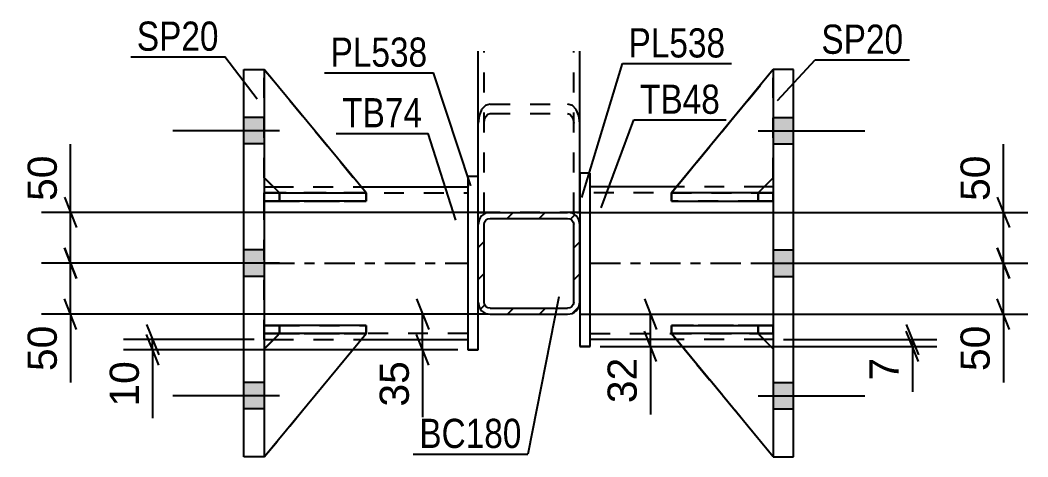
# Model space of a CAD drawing. Header units: millimetres. Extents: x 0 to 841, y 0 to 594.
# Drawn here: x 157.8 to 256.8, y 123 to 165.9 of the extents above; entities that cross this region are included whole.
import ezdxf

# ---------------------------------------------------------------- set-up
doc = ezdxf.new("R2010")
doc.units = ezdxf.units.MM
doc.linetypes.add('DXK_LINE_DOT2', pattern=[3.9198, 1.9599, -1.9599])
doc.linetypes.add('DXK_LINE_DOT3', pattern=[5.9187, 2.979, -0.9799, 0.9799, -0.9799])
doc.styles.add('Arial', font='arial.ttf', dxfattribs={"height": 0.2})
doc.styles.add('Arial Narrow', font='ARIALN.TTF', dxfattribs={"height": 0.2})

# ---------------------------------------------------------------- blocks, each defined once
blk = doc.blocks.new('Part-318895881-2501 - 2491')
at = {"color": 2, "linetype": 'Continuous'}
for p, q in [((181.814, 148.138), (181.814, 148.938)), ((181.814, 148.938), (190.567, 148.938)), ((191.814, 148.938), (191.807, 148.938)), ((191.814, 148.138), (191.814, 148.938)), ((191.814, 148.138), (181.814, 148.138)), ((181.814, 148.138), (181.814, 148.138))]:
    blk.add_line(p, q, dxfattribs=at)
at = {"color": 7, "linetype": 'DXK_LINE_DOT2'}
for p, q in [((183.314, 148.938), (181.814, 148.938)), ((183.314, 148.138), (183.314, 148.938)), ((183.314, 148.938), (191.807, 148.938)), ((181.814, 148.138), (183.314, 148.138)), ((183.314, 148.138), (191.814, 148.138))]:
    blk.add_line(p, q, dxfattribs=at)
blk = doc.blocks.new('Part-318895881-2557 - 2491')
at = {"color": 7, "linetype": 'DXK_LINE_DOT2'}
for p, q in [((231.817, 161.038), (221.817, 148.928)), ((221.817, 148.928), (231.817, 161.038)), ((231.817, 150.428), (231.817, 161.038)), ((230.317, 148.928), (231.817, 150.428)), ((230.317, 148.928), (231.817, 150.428)), ((221.817, 148.928), (230.317, 148.928)), ((221.817, 148.928), (221.817, 148.928)), ((230.317, 148.928), (221.817, 148.928)), ((230.317, 148.928), (230.317, 148.928))]:
    blk.add_line(p, q, dxfattribs=at)
blk = doc.blocks.new('Part-318895881-2493 - 2491')
at = {"color": 2, "linetype": 'Continuous'}
for p, q in [((231.817, 161.038), (221.817, 148.928)), ((231.817, 161.035), (231.817, 161.038)), ((231.817, 161.038), (231.817, 161.038)), ((230.327, 148.938), (231.817, 150.428)), ((223.065, 148.928), (221.817, 148.928)), ((221.817, 148.928), (221.817, 148.928))]:
    blk.add_line(p, q, dxfattribs=at)
at = {"color": 7, "linetype": 'DXK_LINE_DOT2'}
for p, q in [((231.817, 161.038), (221.817, 148.928)), ((231.817, 150.428), (231.817, 161.035)), ((230.317, 148.928), (231.817, 150.428)), ((230.317, 148.928), (221.817, 148.928)), ((230.317, 148.928), (223.065, 148.928)), ((230.317, 148.928), (230.327, 148.938)), ((230.317, 148.928), (230.317, 148.928))]:
    blk.add_line(p, q, dxfattribs=at)
blk = doc.blocks.new('Part-318895881-2619 - 2491')
at = {"color": 2, "linetype": 'Continuous'}
for p, q in [((221.818, 135.938), (231.818, 135.938)), ((221.818, 135.938), (221.818, 135.138)), ((231.818, 135.938), (231.818, 135.938)), ((231.818, 135.138), (231.818, 135.938)), ((231.818, 135.138), (221.818, 135.138))]:
    blk.add_line(p, q, dxfattribs=at)
at = {"color": 7, "linetype": 'DXK_LINE_DOT2'}
for p, q in [((230.318, 135.938), (221.818, 135.938)), ((231.818, 135.938), (230.318, 135.938)), ((230.318, 135.938), (230.318, 135.138)), ((231.818, 135.938), (231.818, 135.938)), ((221.818, 135.138), (230.318, 135.138)), ((230.318, 135.138), (231.818, 135.138))]:
    blk.add_line(p, q, dxfattribs=at)
blk = doc.blocks.new('Part-318895881-2502 - 2491')
at = {"color": 2, "linetype": 'Continuous'}
for p, q in [((181.814, 135.138), (181.814, 135.938)), ((191.814, 135.938), (181.814, 135.938)), ((191.814, 135.138), (191.814, 135.938)), ((191.814, 135.138), (181.814, 135.138)), ((181.814, 135.138), (181.814, 135.138))]:
    blk.add_line(p, q, dxfattribs=at)
at = {"color": 7, "linetype": 'DXK_LINE_DOT2'}
for p, q in [((183.314, 135.938), (181.814, 135.938)), ((183.314, 135.138), (183.314, 135.938)), ((191.814, 135.938), (183.314, 135.938)), ((181.814, 135.138), (183.314, 135.138)), ((183.314, 135.138), (191.814, 135.138))]:
    blk.add_line(p, q, dxfattribs=at)
blk = doc.blocks.new('Part-318895881-2558 - 2491')
at = {"color": 7, "linetype": 'DXK_LINE_DOT2'}
for p, q in [((221.818, 135.138), (221.818, 135.938)), ((221.818, 135.938), (230.318, 135.938)), ((231.817, 135.938), (221.818, 135.938)), ((230.318, 135.138), (230.318, 135.938)), ((230.318, 135.938), (231.818, 135.938)), ((231.817, 135.138), (231.817, 135.938)), ((231.817, 135.938), (231.818, 135.938)), ((231.818, 135.138), (231.818, 135.938)), ((230.318, 135.138), (221.818, 135.138)), ((221.818, 135.138), (231.817, 135.138)), ((231.818, 135.138), (230.318, 135.138)), ((231.817, 135.138), (231.818, 135.138))]:
    blk.add_line(p, q, dxfattribs=at)
blk = doc.blocks.new('Part-318895881-2494 - 2491')
at = {"color": 7, "linetype": 'DXK_LINE_DOT2'}
for p, q in [((221.817, 135.127), (230.317, 135.127)), ((231.817, 123.038), (221.817, 135.127)), ((221.817, 135.127), (221.817, 135.127)), ((230.317, 135.127), (221.817, 135.127)), ((221.817, 135.127), (231.817, 123.038)), ((230.317, 135.127), (231.817, 133.627)), ((230.317, 135.127), (230.317, 135.127)), ((231.817, 133.627), (230.317, 135.127)), ((231.817, 133.627), (231.817, 123.038))]:
    blk.add_line(p, q, dxfattribs=at)
blk = doc.blocks.new('Part-318895881-2503 - 2491')
at = {"color": 7, "linetype": 'DXK_LINE_DOT2'}
for p, q in [((181.815, 148.938), (183.314, 148.938)), ((191.581, 148.938), (181.815, 148.938)), ((181.815, 148.938), (181.815, 148.938)), ((181.815, 148.938), (181.815, 148.138)), ((181.815, 148.938), (181.815, 148.138)), ((183.314, 148.938), (191.814, 148.938)), ((183.314, 148.938), (183.314, 148.138)), ((191.814, 148.938), (191.814, 148.138)), ((183.314, 148.138), (181.815, 148.138)), ((181.815, 148.138), (191.814, 148.138)), ((181.815, 148.138), (181.815, 148.138)), ((191.814, 148.138), (183.314, 148.138))]:
    blk.add_line(p, q, dxfattribs=at)
blk = doc.blocks.new('Part-318895881-2618 - 2491')
at = {"color": 2, "linetype": 'Continuous'}
for p, q in [((221.826, 148.938), (221.818, 148.938)), ((221.818, 148.938), (221.818, 148.138)), ((231.818, 148.938), (223.065, 148.938)), ((231.818, 148.938), (231.818, 148.938)), ((231.818, 148.938), (231.818, 148.138)), ((221.818, 148.138), (231.818, 148.138))]:
    blk.add_line(p, q, dxfattribs=at)
at = {"color": 7, "linetype": 'DXK_LINE_DOT2'}
for p, q in [((223.065, 148.938), (221.826, 148.938)), ((230.318, 148.938), (221.826, 148.938)), ((230.318, 148.938), (231.818, 148.938)), ((230.318, 148.938), (230.318, 148.138)), ((231.818, 148.938), (231.818, 148.938)), ((221.818, 148.138), (230.318, 148.138)), ((230.318, 148.138), (231.818, 148.138))]:
    blk.add_line(p, q, dxfattribs=at)
blk = doc.blocks.new('Part-318895881-2495 - 2491')
at = {"color": 2, "linetype": 'Continuous'}
for p, q in [((221.817, 135.127), (221.817, 135.127)), ((230.317, 135.127), (221.817, 135.127)), ((231.817, 123.038), (221.817, 135.127)), ((230.317, 135.127), (230.317, 135.127)), ((230.317, 135.127), (231.817, 133.627))]:
    blk.add_line(p, q, dxfattribs=at)
at = {"color": 7, "linetype": 'DXK_LINE_DOT2'}
for p, q in [((221.817, 135.127), (230.317, 135.127)), ((231.817, 123.038), (221.817, 135.127)), ((230.317, 135.127), (231.817, 133.627)), ((231.817, 133.627), (231.817, 123.038))]:
    blk.add_line(p, q, dxfattribs=at)
blk = doc.blocks.new('Part-318895881-2500 - 2491')
at = {"color": 2, "linetype": 'Continuous'}
for p, q in [((222.319, 149.535), (213.818, 149.535)), ((231.818, 149.535), (230.925, 149.535)), ((222.307, 134.535), (213.818, 134.535)), ((231.818, 134.535), (230.91, 134.535))]:
    blk.add_line(p, q, dxfattribs=at)
at = {"color": 7, "linetype": 'DXK_LINE_DOT2'}
for p, q in [((213.818, 134.535), (213.818, 149.535)), ((230.925, 149.535), (222.319, 149.535)), ((231.818, 149.535), (231.818, 134.535)), ((231.818, 148.935), (213.818, 148.935)), ((213.818, 135.135), (231.818, 135.135)), ((230.91, 134.535), (222.307, 134.535))]:
    blk.add_line(p, q, dxfattribs=at)
at = {"color": 7, "linetype": 'DXK_LINE_DOT3'}
blk.add_line((213.818, 142.035), (231.818, 142.035), dxfattribs=at)
blk = doc.blocks.new('Part-318895881-2504 - 2491')
at = {"color": 7, "linetype": 'DXK_LINE_DOT2'}
for p, q in [((181.815, 135.938), (183.314, 135.938)), ((191.814, 135.938), (181.815, 135.938)), ((181.815, 135.938), (181.815, 135.938)), ((181.815, 135.938), (181.815, 135.138)), ((181.815, 135.938), (181.815, 135.138)), ((183.314, 135.938), (191.814, 135.938)), ((183.314, 135.938), (183.314, 135.138)), ((191.814, 135.938), (191.814, 135.138)), ((183.314, 135.138), (181.815, 135.138)), ((181.815, 135.138), (191.814, 135.138)), ((181.815, 135.138), (181.815, 135.138)), ((191.814, 135.138), (183.314, 135.138))]:
    blk.add_line(p, q, dxfattribs=at)
blk = doc.blocks.new('Part-318895881-2505 - 2491')
at = {"color": 7, "linetype": 'DXK_LINE_DOT2'}
for p, q in [((181.815, 150.428), (181.815, 161.038)), ((181.815, 161.038), (191.815, 148.928)), ((181.815, 161.038), (191.815, 148.928)), ((183.315, 148.928), (181.815, 150.428)), ((183.315, 148.928), (181.815, 150.428)), ((191.815, 148.928), (183.315, 148.928)), ((183.315, 148.928), (183.315, 148.928)), ((183.315, 148.928), (191.815, 148.928)), ((191.815, 148.928), (191.815, 148.928))]:
    blk.add_line(p, q, dxfattribs=at)
blk = doc.blocks.new('Part-318895881-2575 - 2491')
at = {"color": 2, "linetype": 'Continuous'}
for p, q in [((202.816, 147.024), (202.816, 162.86)), ((212.816, 147.024), (212.816, 162.86)), ((202.816, 147.024), (204.016, 147.024)), ((212.725, 147.024), (211.616, 147.024)), ((212.816, 147.024), (212.725, 147.024))]:
    blk.add_line(p, q, dxfattribs=at)
at = {"color": 7, "linetype": 'DXK_LINE_DOT2'}
for p, q in [((203.416, 147.024), (203.416, 162.86)), ((212.216, 147.024), (212.216, 162.86)), ((202.908, 147.024), (202.816, 147.024)), ((203.462, 147.024), (203.416, 147.024)), ((203.416, 147.024), (203.462, 147.024)), ((203.557, 147.024), (203.462, 147.024)), ((204.016, 147.024), (211.616, 147.024))]:
    blk.add_line(p, q, dxfattribs=at)
blk = doc.blocks.new('Part-318895881-2506 - 2491')
at = {"color": 2, "linetype": 'Continuous'}
for p, q in [((181.815, 161.038), (181.815, 161.038)), ((181.815, 161.038), (181.815, 161.035)), ((191.815, 148.928), (181.815, 161.038)), ((183.305, 148.938), (181.815, 150.428)), ((190.567, 148.928), (191.815, 148.928)), ((191.815, 148.928), (191.815, 148.928))]:
    blk.add_line(p, q, dxfattribs=at)
at = {"color": 7, "linetype": 'DXK_LINE_DOT2'}
for p, q in [((181.815, 161.038), (191.815, 148.928)), ((181.815, 150.428), (181.815, 161.035)), ((183.315, 148.928), (181.815, 150.428)), ((183.315, 148.928), (183.305, 148.938)), ((191.815, 148.928), (183.315, 148.928)), ((183.315, 148.928), (183.315, 148.928)), ((183.315, 148.928), (190.567, 148.928))]:
    blk.add_line(p, q, dxfattribs=at)
blk = doc.blocks.new('Part-318895881-2544 - 2491')
at = {"color": 2, "linetype": 'Continuous'}
for p, q in [((179.815, 123.035), (179.815, 161.035)), ((179.815, 161.035), (181.815, 161.035)), ((181.815, 161.035), (181.815, 123.035)), ((181.815, 123.035), (179.815, 123.035))]:
    blk.add_line(p, q, dxfattribs=at)
blk = doc.blocks.new('Part-318895881-2549 - 2491')
at = {"color": 2, "linetype": 'Continuous'}
for p, q in [((231.818, 161.035), (231.818, 123.035)), ((233.818, 161.035), (231.818, 161.035)), ((233.818, 123.035), (233.818, 161.035)), ((231.818, 123.035), (233.818, 123.035))]:
    blk.add_line(p, q, dxfattribs=at)
blk = doc.blocks.new('Part-318895881-2550 - 2491')
at = {"color": 7, "linetype": 'DXK_LINE_DOT2'}
for p, q in [((183.315, 135.127), (181.815, 133.627)), ((181.815, 123.038), (191.815, 135.127)), ((181.815, 133.627), (183.315, 135.127)), ((181.815, 123.038), (191.815, 135.127)), ((191.815, 135.127), (183.315, 135.127)), ((183.315, 135.127), (183.315, 135.127)), ((183.315, 135.127), (191.815, 135.127)), ((191.815, 135.127), (191.815, 135.127)), ((181.815, 133.627), (181.815, 123.038))]:
    blk.add_line(p, q, dxfattribs=at)
blk = doc.blocks.new('Part-318895881-2551 - 2491')
at = {"color": 2, "linetype": 'Continuous'}
for p, q in [((183.315, 135.127), (181.815, 133.627)), ((181.815, 123.038), (191.815, 135.127)), ((191.815, 135.127), (183.315, 135.127)), ((183.315, 135.127), (183.315, 135.127)), ((191.815, 135.127), (191.815, 135.127))]:
    blk.add_line(p, q, dxfattribs=at)
at = {"color": 7, "linetype": 'DXK_LINE_DOT2'}
for p, q in [((181.815, 133.627), (183.315, 135.127)), ((181.815, 123.038), (191.815, 135.127)), ((183.315, 135.127), (191.815, 135.127)), ((181.815, 133.627), (181.815, 123.038))]:
    blk.add_line(p, q, dxfattribs=at)
blk = doc.blocks.new('Part-318895881-2556 - 2491')
at = {"color": 2, "linetype": 'Continuous'}
for p, q in [((181.815, 149.535), (182.708, 149.535)), ((191.313, 149.535), (201.815, 149.535)), ((181.815, 134.535), (182.723, 134.535)), ((191.325, 134.535), (201.815, 134.535))]:
    blk.add_line(p, q, dxfattribs=at)
at = {"color": 7, "linetype": 'DXK_LINE_DOT2'}
for p, q in [((181.815, 134.535), (181.815, 149.535)), ((182.708, 149.535), (191.313, 149.535)), ((201.815, 149.535), (201.815, 134.535)), ((181.815, 148.935), (201.815, 148.935)), ((201.815, 135.135), (181.815, 135.135)), ((182.723, 134.535), (191.325, 134.535))]:
    blk.add_line(p, q, dxfattribs=at)
at = {"color": 7, "linetype": 'DXK_LINE_DOT3'}
blk.add_line((181.815, 142.035), (201.815, 142.035), dxfattribs=at)
blk = doc.blocks.new('Part-318895881-2568 - 2491')
at = {"color": 2, "linetype": 'Continuous'}
for p, q in [((213.818, 150.874), (212.818, 150.874)), ((212.818, 150.874), (212.818, 133.874)), ((213.818, 133.874), (213.818, 150.874)), ((212.818, 133.874), (213.818, 133.874))]:
    blk.add_line(p, q, dxfattribs=at)
at = {"color": 7, "linetype": 'DXK_LINE_DOT2'}
for p, q in [((213.818, 150.874), (212.818, 150.874)), ((213.818, 133.874), (212.818, 133.874))]:
    blk.add_line(p, q, dxfattribs=at)
blk = doc.blocks.new('Part-318895881-2574 - 2491')
at = {"color": 7, "linetype": 'DXK_LINE_DOT2'}
for p, q in [((202.816, 147.024), (202.816, 162.86)), ((203.416, 147.024), (203.416, 162.86)), ((212.216, 147.024), (212.216, 162.86)), ((212.816, 147.024), (212.816, 162.86)), ((203.557, 157.509), (203.168, 157.106)), ((204.016, 157.651), (203.557, 157.509)), ((204.016, 157.651), (211.616, 157.651)), ((212.076, 157.509), (211.616, 157.651)), ((212.465, 157.106), (212.076, 157.509)), ((202.908, 156.502), (202.816, 155.79)), ((203.168, 157.106), (202.908, 156.502)), ((203.462, 156.146), (203.592, 156.448)), ((203.592, 156.448), (203.787, 156.65)), ((203.787, 156.65), (204.016, 156.72)), ((204.016, 156.72), (211.616, 156.72)), ((211.616, 156.72), (211.846, 156.65)), ((211.846, 156.65), (212.041, 156.448)), ((212.041, 156.448), (212.171, 156.146)), ((212.725, 156.502), (212.465, 157.106)), ((212.816, 155.79), (212.725, 156.502)), ((203.416, 155.79), (203.462, 156.146)), ((212.171, 156.146), (212.216, 155.79)), ((212.816, 147.024), (202.816, 147.024))]:
    blk.add_line(p, q, dxfattribs=at)
blk = doc.blocks.new('Part-318895881-2583 - 2491')
at = {"color": 2, "linetype": 'Continuous'}
for p, q in [((202.815, 150.538), (201.815, 150.538)), ((201.815, 150.538), (201.815, 133.538)), ((202.815, 133.538), (202.815, 150.538)), ((201.815, 133.538), (202.815, 133.538))]:
    blk.add_line(p, q, dxfattribs=at)
at = {"color": 7, "linetype": 'DXK_LINE_DOT2'}
for p, q in [((202.815, 150.538), (201.815, 150.538)), ((202.815, 133.538), (201.815, 133.538))]:
    blk.add_line(p, q, dxfattribs=at)
blk = doc.blocks.new('Part-318895881-2588 - 2491')
at = {"linetype": 'Continuous'}
h = blk.add_hatch(dxfattribs=at)
h.set_pattern_fill('', scale=0.7, style=0, pattern_type=0)
h.set_pattern_definition([(45, (212.0756, 137.1157), (-1.57154, 1.57154), [])])
h.paths.add_polyline_path([(211.616, 137.024), (212.076, 137.116), (212.465, 137.376), (212.725, 137.765), (212.816, 138.224), (212.816, 145.824), (212.725, 146.284), (212.465, 146.673), (212.076, 146.933), (211.616, 147.024), (204.016, 147.024), (203.557, 146.933), (203.168, 146.673), (202.908, 146.284), (202.816, 145.824), (202.816, 138.224), (202.908, 137.765), (203.168, 137.376), (203.557, 137.116), (204.016, 137.024)])
h.paths.add_polyline_path([(204.016, 137.624), (203.787, 137.67), (203.592, 137.8), (203.462, 137.995), (203.416, 138.224), (203.416, 145.824), (203.462, 146.054), (203.592, 146.249), (203.787, 146.379), (204.016, 146.424), (211.616, 146.424), (211.846, 146.379), (212.041, 146.249), (212.171, 146.054), (212.216, 145.824), (212.216, 138.224), (212.171, 137.995), (212.041, 137.8), (211.846, 137.67), (211.616, 137.624)])
at = {"color": 2, "linetype": 'Continuous'}
for p, q in [((204.016, 147.024), (203.557, 146.933)), ((204.016, 147.024), (211.616, 147.024)), ((212.076, 146.933), (211.616, 147.024)), ((202.908, 146.284), (202.816, 145.824)), ((202.816, 138.224), (202.816, 145.824)), ((203.416, 145.824), (203.462, 146.054)), ((203.416, 138.224), (203.416, 145.824)), ((203.462, 146.054), (203.592, 146.249)), ((203.592, 146.249), (203.787, 146.379)), ((203.787, 146.379), (204.016, 146.424)), ((204.016, 146.424), (211.616, 146.424)), ((211.616, 146.424), (211.846, 146.379)), ((211.846, 146.379), (212.041, 146.249)), ((212.041, 146.249), (212.171, 146.054)), ((212.171, 146.054), (212.216, 145.824)), ((212.216, 138.224), (212.216, 145.824)), ((212.816, 145.824), (212.725, 146.284)), ((212.816, 138.224), (212.816, 145.824)), ((202.816, 138.224), (202.908, 137.765)), ((203.462, 137.995), (203.416, 138.224)), ((203.592, 137.8), (203.462, 137.995)), ((203.787, 137.67), (203.592, 137.8)), ((204.016, 137.624), (203.787, 137.67)), ((204.016, 137.624), (211.616, 137.624)), ((211.846, 137.67), (211.616, 137.624)), ((212.041, 137.8), (211.846, 137.67)), ((212.171, 137.995), (212.041, 137.8)), ((212.216, 138.224), (212.171, 137.995)), ((212.725, 137.765), (212.816, 138.224)), ((203.557, 137.116), (204.016, 137.024)), ((204.016, 137.024), (211.616, 137.024)), ((211.616, 137.024), (212.076, 137.116))]:
    blk.add_line(p, q, dxfattribs=at)
for centre, start, end in [((204.016, 145.824), 112.5, 157.5), ((211.616, 145.824), 22.5, 67.5), ((204.016, 138.224), 202.5, 247.5), ((211.616, 138.224), 292.5, 337.5)]:
    blk.add_arc(centre, 1.2, start, end, dxfattribs=at)
blk = doc.blocks.new('Bolt-318895881-2600 - 2491')
at = {"linetype": 'Continuous'}
for points in [[(181.815, 153.735), (181.815, 156.335), (179.815, 156.335), (179.815, 153.735)], [(181.815, 153.735), (181.815, 156.335), (179.815, 156.335), (179.815, 153.735)], [(181.815, 153.735), (181.815, 156.335), (179.815, 156.335), (179.815, 153.735)], [(181.815, 140.735), (181.815, 143.335), (179.815, 143.335), (179.815, 140.735)], [(181.815, 140.735), (181.815, 143.335), (179.815, 143.335), (179.815, 140.735)], [(181.815, 127.735), (181.815, 130.335), (179.815, 130.335), (179.815, 127.735)], [(181.815, 127.735), (181.815, 130.335), (179.815, 130.335), (179.815, 127.735)], [(181.815, 127.735), (181.815, 130.335), (179.815, 130.335), (179.815, 127.735)]]:
    blk.add_hatch(color=1, dxfattribs=at).paths.add_polyline_path(points)
at = {"color": 1, "linetype": 'Continuous'}
for p, q in [((181.815, 156.335), (179.815, 156.335)), ((181.815, 156.335), (179.815, 156.335)), ((181.815, 156.335), (179.815, 156.335)), ((183.315, 155.035), (172.815, 155.035)), ((183.315, 155.035), (172.815, 155.035)), ((183.315, 155.035), (172.815, 155.035)), ((181.815, 153.735), (179.815, 153.735)), ((181.815, 153.735), (179.815, 153.735)), ((181.815, 153.735), (179.815, 153.735)), ((181.815, 143.335), (179.815, 143.335)), ((181.815, 143.335), (179.815, 143.335)), ((183.315, 142.035), (172.815, 142.035)), ((183.315, 142.035), (172.815, 142.035)), ((181.815, 140.735), (179.815, 140.735)), ((181.815, 140.735), (179.815, 140.735)), ((181.815, 130.335), (179.815, 130.335)), ((181.815, 130.335), (179.815, 130.335)), ((181.815, 130.335), (179.815, 130.335)), ((183.315, 129.035), (172.815, 129.035)), ((183.315, 129.035), (172.815, 129.035)), ((183.315, 129.035), (172.815, 129.035)), ((181.815, 127.735), (179.815, 127.735)), ((181.815, 127.735), (179.815, 127.735)), ((181.815, 127.735), (179.815, 127.735))]:
    blk.add_line(p, q, dxfattribs=at)
blk = doc.blocks.new('Bolt-318895881-2601 - 2491')
at = {"linetype": 'Continuous'}
for points in [[(233.818, 153.735), (233.818, 156.335), (231.818, 156.335), (231.818, 153.735)], [(233.818, 153.735), (233.818, 156.335), (231.818, 156.335), (231.818, 153.735)], [(233.818, 153.735), (233.818, 156.335), (231.818, 156.335), (231.818, 153.735)], [(233.818, 140.735), (233.818, 143.335), (231.818, 143.335), (231.818, 140.735)], [(233.818, 140.735), (233.818, 143.335), (231.818, 143.335), (231.818, 140.735)], [(233.818, 127.735), (233.818, 130.335), (231.818, 130.335), (231.818, 127.735)], [(233.818, 127.735), (233.818, 130.335), (231.818, 130.335), (231.818, 127.735)], [(233.818, 127.735), (233.818, 130.335), (231.818, 130.335), (231.818, 127.735)]]:
    blk.add_hatch(color=1, dxfattribs=at).paths.add_polyline_path(points)
at = {"color": 1, "linetype": 'Continuous'}
for p, q in [((231.818, 156.335), (233.818, 156.335)), ((231.818, 156.335), (233.818, 156.335)), ((231.818, 156.335), (233.818, 156.335)), ((230.318, 155.035), (240.818, 155.035)), ((230.318, 155.035), (240.818, 155.035)), ((230.318, 155.035), (240.818, 155.035)), ((231.818, 153.735), (233.818, 153.735)), ((231.818, 153.735), (233.818, 153.735)), ((231.818, 153.735), (233.818, 153.735)), ((231.818, 143.335), (233.818, 143.335)), ((231.818, 143.335), (233.818, 143.335)), ((230.318, 142.035), (240.818, 142.035)), ((230.318, 142.035), (240.818, 142.035)), ((231.818, 140.735), (233.818, 140.735)), ((231.818, 140.735), (233.818, 140.735)), ((231.818, 130.335), (233.818, 130.335)), ((231.818, 130.335), (233.818, 130.335)), ((231.818, 130.335), (233.818, 130.335)), ((230.318, 129.035), (240.818, 129.035)), ((230.318, 129.035), (240.818, 129.035)), ((230.318, 129.035), (240.818, 129.035)), ((231.818, 127.735), (233.818, 127.735)), ((231.818, 127.735), (233.818, 127.735)), ((231.818, 127.735), (233.818, 127.735))]:
    blk.add_line(p, q, dxfattribs=at)
blk = doc.blocks.new('Part-318895881-2620 - 2491')
at = {"color": 7, "linetype": 'DXK_LINE_DOT2'}
for p, q in [((221.818, 148.138), (221.818, 148.938)), ((221.818, 148.938), (230.318, 148.938)), ((231.817, 148.938), (221.818, 148.938)), ((230.318, 148.138), (230.318, 148.938)), ((230.318, 148.938), (231.818, 148.938)), ((231.817, 148.138), (231.817, 148.938)), ((231.817, 148.938), (231.818, 148.938)), ((231.818, 148.138), (231.818, 148.938)), ((230.318, 148.138), (221.818, 148.138)), ((221.818, 148.138), (231.817, 148.138)), ((231.818, 148.138), (230.318, 148.138)), ((231.817, 148.138), (231.818, 148.138))]:
    blk.add_line(p, q, dxfattribs=at)
blk = doc.blocks.new('StraightDimension-318895881-2705 - 2491')
at = {"color": 7, "linetype": 'Continuous'}
for p, q in [((170.244, 136.035), (171.444, 133.035)), ((171.444, 132.038), (170.244, 135.038)), ((180.816, 134.535), (167.994, 134.535)), ((170.844, 133.538), (170.844, 134.535)), ((200.815, 133.538), (167.994, 133.538)), ((170.844, 133.538), (170.844, 126.841)), ((170.844, 133.538), (170.844, 126.841))]:
    blk.add_line(p, q, dxfattribs=at)
at = {"color": 0}
blk.add_wipeout([(170.094, 133.013), (165.894, 133.013), (165.894, 127.366), (170.094, 127.366)], dxfattribs=at)
at = {"color": 3, "style": 'Arial'}
blk.add_text('10', height=2.8652, rotation=90.00021, dxfattribs=at).set_placement((169.494, 127.966))
blk = doc.blocks.new('StraightDimension-318895881-2740 - 2491')
at = {"color": 7, "linetype": 'Continuous'}
for p, q in [((162.779, 147.024), (162.779, 153.722)), ((162.779, 147.024), (162.779, 153.722)), ((162.179, 148.524), (163.379, 145.524)), ((203.055, 147.024), (159.929, 147.024)), ((162.779, 142.035), (162.779, 147.024)), ((163.379, 140.535), (162.179, 143.535)), ((178.815, 142.035), (159.929, 142.035))]:
    blk.add_line(p, q, dxfattribs=at)
at = {"color": 0}
blk.add_wipeout([(162.029, 153.197), (157.829, 153.197), (157.829, 147.549), (162.029, 147.549)], dxfattribs=at)
at = {"color": 3, "style": 'Arial'}
blk.add_text('50', height=2.8652, rotation=90.00021, dxfattribs=at).set_placement((161.429, 148.149))
blk = doc.blocks.new('StraightDimension-318895881-2683 - 2491')
at = {"color": 7, "linetype": 'Continuous'}
for p, q in [((219.153, 138.524), (220.353, 135.524)), ((212.834, 137.024), (222.153, 137.024)), ((219.753, 133.874), (219.753, 137.024)), ((220.353, 132.374), (219.153, 135.374)), ((214.818, 133.874), (222.153, 133.874)), ((219.753, 133.874), (219.753, 127.177)), ((219.753, 133.874), (219.753, 127.177))]:
    blk.add_line(p, q, dxfattribs=at)
at = {"color": 0}
blk.add_wipeout([(219.003, 133.349), (214.803, 133.349), (214.803, 127.702), (219.003, 127.702)], dxfattribs=at)
at = {"color": 3, "style": 'Arial'}
blk.add_text('32', height=2.8652, rotation=90.00021, dxfattribs=at).set_placement((218.403, 128.302))
blk = doc.blocks.new('StraightDimension-318895881-2716 - 2491')
at = {"color": 7, "linetype": 'Continuous'}
for p, q in [((196.765, 138.524), (197.965, 135.524)), ((203.808, 137.024), (194.515, 137.024)), ((197.365, 133.538), (197.365, 137.024)), ((197.965, 132.038), (196.765, 135.038)), ((200.815, 133.538), (194.515, 133.538)), ((197.365, 133.538), (197.365, 126.841)), ((197.365, 133.538), (197.365, 126.841))]:
    blk.add_line(p, q, dxfattribs=at)
at = {"color": 0}
blk.add_wipeout([(196.615, 133.013), (192.415, 133.013), (192.415, 127.366), (196.615, 127.366)], dxfattribs=at)
at = {"color": 3, "style": 'Arial'}
blk.add_text('35', height=2.8652, rotation=90.00021, dxfattribs=at).set_placement((196.015, 127.966))
blk = doc.blocks.new('StraightDimension-318895881-2694 - 2491')
at = {"color": 7, "linetype": 'Continuous'}
for p, q in [((244.879, 136.035), (246.079, 133.035)), ((246.079, 132.374), (244.879, 135.374)), ((214.818, 133.874), (247.879, 133.874)), ((232.816, 134.535), (247.879, 134.535)), ((245.479, 133.874), (245.479, 134.535)), ((245.479, 133.874), (245.479, 129.4)), ((245.479, 133.874), (245.479, 129.4))]:
    blk.add_line(p, q, dxfattribs=at)
at = {"color": 0}
blk.add_wipeout([(244.729, 133.349), (240.529, 133.349), (240.529, 129.925), (244.729, 129.925)], dxfattribs=at)
at = {"color": 3, "style": 'Arial'}
blk.add_text('7', height=2.865, rotation=90.00021, dxfattribs=at).set_placement((244.129, 130.525))
blk = doc.blocks.new('StraightDimension-318895881-2727 - 2491')
at = {"color": 7, "linetype": 'Continuous'}
for p, q in [((162.179, 143.535), (163.379, 140.535)), ((178.815, 142.035), (159.929, 142.035)), ((162.779, 137.024), (162.779, 142.035)), ((163.379, 135.524), (162.179, 138.524)), ((202.559, 137.024), (159.929, 137.024)), ((162.779, 137.024), (162.779, 130.327)), ((162.779, 137.024), (162.779, 130.327))]:
    blk.add_line(p, q, dxfattribs=at)
at = {"color": 0}
blk.add_wipeout([(162.029, 136.499), (157.829, 136.499), (157.829, 130.852), (162.029, 130.852)], dxfattribs=at)
at = {"color": 3, "style": 'Arial'}
blk.add_text('50', height=2.8652, rotation=90.00021, dxfattribs=at).set_placement((161.429, 131.452))
blk = doc.blocks.new('StraightDimension-318895881-2755 - 2491')
at = {"color": 7, "linetype": 'Continuous'}
for p, q in [((253.826, 143.535), (255.026, 140.535)), ((234.818, 142.035), (256.826, 142.035)), ((254.426, 137.024), (254.426, 142.035)), ((255.026, 135.524), (253.826, 138.524)), ((213.424, 137.024), (256.826, 137.024)), ((254.426, 137.024), (254.426, 130.327)), ((254.426, 137.024), (254.426, 130.327))]:
    blk.add_line(p, q, dxfattribs=at)
at = {"color": 0}
blk.add_wipeout([(253.676, 136.499), (249.476, 136.499), (249.476, 130.852), (253.676, 130.852)], dxfattribs=at)
at = {"color": 3, "style": 'Arial'}
blk.add_text('50', height=2.8652, rotation=90.00021, dxfattribs=at).set_placement((253.076, 131.452))
blk = doc.blocks.new('StraightDimension-318895881-2768 - 2491')
at = {"color": 7, "linetype": 'Continuous'}
for p, q in [((254.426, 147.024), (254.426, 153.722)), ((254.426, 147.024), (254.426, 153.722)), ((253.826, 148.524), (255.026, 145.524)), ((212.511, 147.024), (256.826, 147.024)), ((254.426, 142.035), (254.426, 147.024)), ((255.026, 140.535), (253.826, 143.535)), ((234.818, 142.035), (256.826, 142.035))]:
    blk.add_line(p, q, dxfattribs=at)
at = {"color": 0}
blk.add_wipeout([(253.676, 153.197), (249.476, 153.197), (249.476, 147.549), (253.676, 147.549)], dxfattribs=at)
at = {"color": 3, "style": 'Arial'}
blk.add_text('50', height=2.8652, rotation=90.00021, dxfattribs=at).set_placement((253.076, 148.149))
blk = doc.blocks.new('Mark-318895881-2496 - 2491')
at = {"color": 30, "linetype": 'Continuous'}
for p, q in [((214.897, 147.462), (218.128, 156.099)), ((218.128, 156.099), (227.182, 156.099))]:
    blk.add_line(p, q, dxfattribs=at)
at = {"color": 0}
blk.add_wipeout([(226.582, 156.699), (226.582, 159.699), (218.728, 159.699), (218.728, 156.699)], dxfattribs=at)
blk.add_wipeout([(226.582, 156.699), (226.582, 159.699), (218.728, 159.699), (218.728, 156.699)], dxfattribs=at)
at = {"color": 3, "style": 'Arial Narrow'}
blk.add_text('TB48', height=2.8633, dxfattribs=at).set_placement((218.728, 156.699))
blk = doc.blocks.new('Mark-318895881-2540 - 2491')
at = {"color": 30, "linetype": 'Continuous'}
for p in [(168.691, 162.285), (181.111, 158.136)]:
    blk.add_line(p, (177.93, 162.285), dxfattribs=at)
at = {"color": 0}
blk.add_wipeout([(177.33, 162.885), (177.33, 165.885), (169.291, 165.885), (169.291, 162.885)], dxfattribs=at)
blk.add_wipeout([(177.33, 162.885), (177.33, 165.885), (169.291, 165.885), (169.291, 162.885)], dxfattribs=at)
at = {"color": 3, "style": 'Arial Narrow'}
blk.add_text('SP20', height=2.8633, dxfattribs=at).set_placement((169.291, 162.885))
blk = doc.blocks.new('Mark-318895881-2545 - 2491')
at = {"color": 30, "linetype": 'Continuous'}
for p, q in [((232.247, 158.011), (235.947, 161.986)), ((235.947, 161.986), (245.186, 161.986))]:
    blk.add_line(p, q, dxfattribs=at)
at = {"color": 0}
blk.add_wipeout([(244.586, 162.586), (244.586, 165.586), (236.547, 165.586), (236.547, 162.586)], dxfattribs=at)
blk.add_wipeout([(244.586, 162.586), (244.586, 165.586), (236.547, 165.586), (236.547, 162.586)], dxfattribs=at)
at = {"color": 3, "style": 'Arial Narrow'}
blk.add_text('SP20', height=2.8633, dxfattribs=at).set_placement((236.547, 162.586))
blk = doc.blocks.new('Mark-318895881-2552 - 2491')
at = {"color": 30, "linetype": 'Continuous'}
for p in [(188.867, 154.77), (200.629, 146.269)]:
    blk.add_line(p, (197.922, 154.77), dxfattribs=at)
at = {"color": 0}
blk.add_wipeout([(197.322, 155.37), (197.322, 158.37), (189.467, 158.37), (189.467, 155.37)], dxfattribs=at)
blk.add_wipeout([(197.322, 155.37), (197.322, 158.37), (189.467, 158.37), (189.467, 155.37)], dxfattribs=at)
at = {"color": 3, "style": 'Arial Narrow'}
blk.add_text('TB74', height=2.8633, dxfattribs=at).set_placement((189.467, 155.37))
blk = doc.blocks.new('Mark-318895881-2564 - 2491')
at = {"color": 30, "linetype": 'Continuous'}
for p, q in [((213.022, 148.481), (216.997, 161.624)), ((216.997, 161.624), (227.701, 161.624))]:
    blk.add_line(p, q, dxfattribs=at)
at = {"color": 0}
blk.add_wipeout([(227.101, 162.224), (227.101, 165.224), (217.597, 165.224), (217.597, 162.224)], dxfattribs=at)
blk.add_wipeout([(227.101, 162.224), (227.101, 165.224), (217.597, 165.224), (217.597, 162.224)], dxfattribs=at)
at = {"color": 3, "style": 'Arial Narrow'}
blk.add_text('PL538', height=2.8633, dxfattribs=at).set_placement((217.597, 162.224))
blk = doc.blocks.new('Mark-318895881-2579 - 2491')
at = {"color": 30, "linetype": 'Continuous'}
for p in [(187.728, 160.716), (202.115, 149.628)]:
    blk.add_line(p, (198.432, 160.716), dxfattribs=at)
at = {"color": 0}
blk.add_wipeout([(197.832, 161.316), (197.832, 164.316), (188.328, 164.316), (188.328, 161.316)], dxfattribs=at)
blk.add_wipeout([(197.832, 161.316), (197.832, 164.316), (188.328, 164.316), (188.328, 161.316)], dxfattribs=at)
at = {"color": 3, "style": 'Arial Narrow'}
blk.add_text('PL538', height=2.8633, dxfattribs=at).set_placement((188.328, 161.316))
blk = doc.blocks.new('Mark-318895881-2584 - 2491')
at = {"color": 30, "linetype": 'Continuous'}
for p in [(210.764, 138.741), (196.444, 123.303)]:
    blk.add_line(p, (207.693, 123.303), dxfattribs=at)
at = {"color": 0}
blk.add_wipeout([(207.093, 123.903), (207.093, 126.903), (197.044, 126.903), (197.044, 123.903)], dxfattribs=at)
blk.add_wipeout([(207.093, 123.903), (207.093, 126.903), (197.044, 126.903), (197.044, 123.903)], dxfattribs=at)
at = {"color": 3, "style": 'Arial Narrow'}
blk.add_text('BC180', height=2.8633, dxfattribs=at).set_placement((197.044, 123.903))

msp = doc.modelspace()

# ---------------------------------------------------------------- block references
for name in ['Part-318895881-2575 - 2491', 'Part-318895881-2574 - 2491', 'Part-318895881-2544 - 2491', 'Part-318895881-2505 - 2491', 'Part-318895881-2506 - 2491', 'Part-318895881-2557 - 2491', 'Part-318895881-2493 - 2491', 'Part-318895881-2549 - 2491', 'Bolt-318895881-2600 - 2491', 'Bolt-318895881-2601 - 2491', 'Part-318895881-2583 - 2491', 'Part-318895881-2568 - 2491', 'Part-318895881-2556 - 2491', 'Part-318895881-2500 - 2491', 'Part-318895881-2501 - 2491', 'Part-318895881-2503 - 2491', 'Part-318895881-2618 - 2491', 'Part-318895881-2620 - 2491', 'Part-318895881-2588 - 2491', 'Part-318895881-2502 - 2491', 'Part-318895881-2504 - 2491', 'Part-318895881-2619 - 2491', 'Part-318895881-2558 - 2491', 'Part-318895881-2550 - 2491', 'Part-318895881-2551 - 2491', 'Part-318895881-2494 - 2491', 'Part-318895881-2495 - 2491']:
    msp.add_blockref(name, (0, 0))

# ---------------------------------------------------------------- next in the draw order: block references
for name in ['Mark-318895881-2540 - 2491', 'Mark-318895881-2545 - 2491', 'StraightDimension-318895881-2740 - 2491', 'StraightDimension-318895881-2683 - 2491', 'StraightDimension-318895881-2705 - 2491']:
    msp.add_blockref(name, (0, 0))

# ---------------------------------------------------------------- next in the draw order: block references
for name in ['Mark-318895881-2552 - 2491', 'StraightDimension-318895881-2716 - 2491', 'StraightDimension-318895881-2694 - 2491']:
    msp.add_blockref(name, (0, 0))

# ---------------------------------------------------------------- next in the draw order: block references
for name in ['Mark-318895881-2579 - 2491', 'StraightDimension-318895881-2727 - 2491', 'StraightDimension-318895881-2755 - 2491']:
    msp.add_blockref(name, (0, 0))

# ---------------------------------------------------------------- next in the draw order: block references
for name in ['StraightDimension-318895881-2768 - 2491', 'Mark-318895881-2584 - 2491']:
    msp.add_blockref(name, (0, 0))

# ---------------------------------------------------------------- next in the draw order: block references
msp.add_blockref('Mark-318895881-2496 - 2491', (0, 0))

# ---------------------------------------------------------------- next in the draw order: block references
msp.add_blockref('Mark-318895881-2564 - 2491', (0, 0))

doc.saveas('drawing.dxf')
